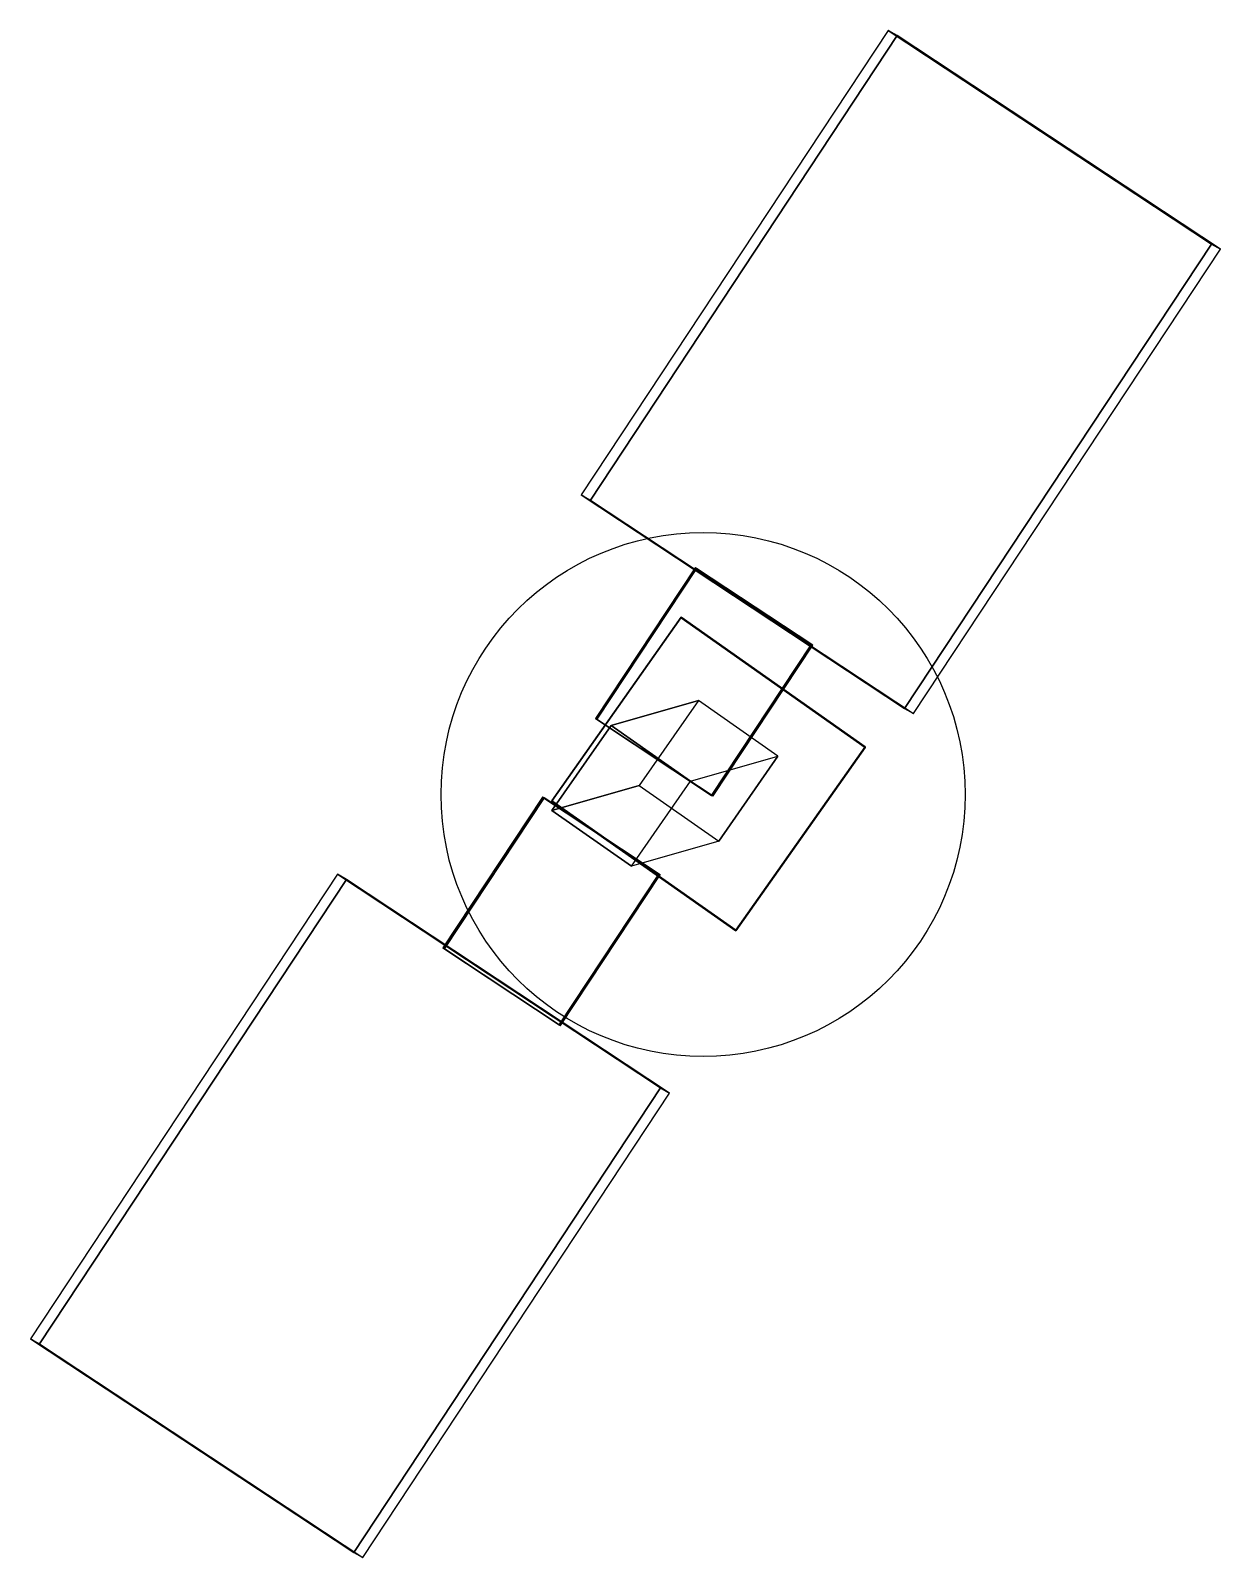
# Model space of a CAD drawing. Extents: x -114.2 to -69.3, y 65.6 to 104.4.
# Drawn here: x -114.22 to -112.838, y 102.662 to 104.436 of the extents above; entities outside this region: 7.
import ezdxf

# ---------------------------------------------------------------- set-up
doc = ezdxf.new("R2010")
doc.units = 0
doc.layers.get('0').update_dxf_attribs({"color": 254, "linetype": 'CONTINUOUS'})

msp = doc.modelspace()

# ---------------------------------------------------------------- linework, layer by layer
at = {"color": 9, "extrusion": (0.002774, 0.00443, 0.999986)}
msp.add_circle((-113.4221, 103.5744, -5.6651), 0.3043, dxfattribs=at)

# ---------------------------------------------------------------- meshes
at = {"color": 151}
mesh = msp.add_polyface(dxfattribs=at)
corners = [(-113.1944, 103.6422, 4.0484), (-112.838, 104.1815, 4.0507), (-113.5696, 103.8903, 4.0249), (-113.2133, 104.4296, 4.0272), (-113.2048, 103.6481, 4.2779), (-112.8484, 104.1874, 4.2802), (-113.5801, 103.8962, 4.2544), (-113.2237, 104.4355, 4.2567)]
mesh.append_faces([[corners[k] for k in face] for face in [(0, 1, 3, 2), (0, 1, 5, 4), (1, 3, 7, 5), (2, 3, 7, 6), (2, 0, 4, 6), (4, 5, 7, 6)]], dxfattribs={"color": 151})
mesh = msp.add_polyface(dxfattribs=at)
corners = [(-113.427, 103.5466, 4.1124), (-113.3114, 103.7216, 4.1131), (-113.562, 103.6358, 4.1096), (-113.4464, 103.8108, 4.1103), (-113.4288, 103.5473, 4.2182), (-113.3131, 103.7223, 4.2189), (-113.5637, 103.6365, 4.2154), (-113.4481, 103.8115, 4.2161)]
mesh.append_faces([[corners[k] for k in face] for face in [(0, 1, 3, 2), (0, 1, 5, 4), (1, 3, 7, 5), (2, 3, 7, 6), (2, 0, 4, 6), (4, 5, 7, 6)]], dxfattribs={"color": 151})
mesh = msp.add_polyface(dxfattribs=at)
corners = [(-113.4643, 103.7533, -4.7788), (-113.2507, 103.6029, -4.7801), (-113.6144, 103.5403, -4.7806), (-113.4008, 103.3898, -4.7819), (-113.4643, 103.7541, -4.8749), (-113.2507, 103.6037, -4.8762), (-113.6144, 103.5411, -4.8768), (-113.4008, 103.3906, -4.878)]
mesh.append_faces([[corners[k] for k in face] for face in [(0, 1, 3, 2), (0, 1, 5, 4), (1, 3, 7, 5), (2, 3, 7, 6), (2, 0, 4, 6), (4, 5, 7, 6)]], dxfattribs={"color": 151})
mesh = msp.add_polyface(dxfattribs=at)
corners = [(-113.4442, 103.6573, -4.8248), (-113.513, 103.5587, -4.8258), (-113.3518, 103.5928, -4.8239), (-113.4206, 103.4942, -4.825), (-113.5456, 103.6283, 4.2597), (-113.6144, 103.5297, 4.2586), (-113.4532, 103.5638, 4.2605), (-113.522, 103.4652, 4.2594)]
mesh.append_faces([[corners[k] for k in face] for face in [(0, 1, 3, 2), (0, 1, 5, 4), (1, 3, 7, 5), (2, 3, 7, 6), (2, 0, 4, 6), (4, 5, 7, 6)]], dxfattribs={"color": 151})
mesh = msp.add_polyface(dxfattribs=at)
corners = [(-113.6041, 103.2802, 4.1028), (-113.4884, 103.4552, 4.1035), (-113.7391, 103.3694, 4.1), (-113.6234, 103.5444, 4.1007), (-113.6058, 103.2809, 4.2086), (-113.4902, 103.4559, 4.2093), (-113.7408, 103.3701, 4.2058), (-113.6251, 103.5451, 4.2065)]
mesh.append_faces([[corners[k] for k in face] for face in [(0, 1, 3, 2), (0, 1, 5, 4), (1, 3, 7, 5), (2, 3, 7, 6), (2, 0, 4, 6), (4, 5, 7, 6)]], dxfattribs={"color": 151})
mesh = msp.add_polyface(dxfattribs=at)
corners = [(-113.8339, 102.6623, 4.0407), (-113.4776, 103.2016, 4.043), (-114.2092, 102.9103, 4.0172), (-113.8528, 103.4496, 4.0195), (-113.8443, 102.6682, 4.2702), (-113.488, 103.2075, 4.2724), (-114.2196, 102.9163, 4.2467), (-113.8632, 103.4556, 4.249)]
mesh.append_faces([[corners[k] for k in face] for face in [(0, 1, 3, 2), (0, 1, 5, 4), (1, 3, 7, 5), (2, 3, 7, 6), (2, 0, 4, 6), (4, 5, 7, 6)]], dxfattribs={"color": 151})
mesh = msp.add_polyface(dxfattribs=at)
corners = [(-71.5703, 77.0134, -5.1145), (-71.6125, 77.0622, -5.1148), (-71.6102, 76.9788, -5.1151), (-71.6524, 77.0276, -5.1154), (-71.5996, 77.0045, -2.7287), (-71.6418, 77.0533, -2.729), (-71.6395, 76.9699, -2.7293), (-71.6817, 77.0187, -2.7296)]
mesh.append_faces([[corners[k] for k in face] for face in [(0, 1, 3, 2), (0, 1, 5, 4), (1, 3, 7, 5), (2, 3, 7, 6), (2, 0, 4, 6), (4, 5, 7, 6)]], dxfattribs={"color": 151})
mesh = msp.add_polyface(dxfattribs=at)
corners = [(-70.9875, 76.3997, -3.4005), (-71.7158, 77.0313, -3.7376), (-70.9821, 76.4014, -3.781), (-71.7328, 77.0327, -2.9452), (-71.014, 76.4096, -2.6309), (-71.7363, 77.0321, -2.7283), (-71.7446, 77.0373, -2.6168), (-71.1686, 76.5415, -2.5694), (-71.6428, 76.9492, -2.5831), (-71.5383, 76.8589, -2.553), (-71.3685, 76.712, -2.4958)]
mesh.append_faces([[corners[k] for k in face] for face in [(0, 1, 2), (1, 0, 3), (3, 0, 4), (3, 4, 5), (5, 4, 6), (6, 4, 7), (6, 7, 8), (8, 7, 9), (9, 7, 10)]], dxfattribs={"color": 151})
mesh = msp.add_polyface(dxfattribs=at)
corners = [(-70.9986, 76.5063, -5.2102), (-71.0408, 76.5551, -5.2106), (-71.0386, 76.4718, -5.2109), (-71.0807, 76.5206, -5.2112), (-71.0299, 76.4969, -2.6655), (-71.0721, 76.5456, -2.6658), (-71.0698, 76.4623, -2.6661), (-71.112, 76.5111, -2.6665)]
mesh.append_faces([[corners[k] for k in face] for face in [(0, 1, 3, 2), (0, 1, 5, 4), (1, 3, 7, 5), (2, 3, 7, 6), (2, 0, 4, 6), (4, 5, 7, 6)]], dxfattribs={"color": 151})
mesh = msp.add_polyface(dxfattribs=at)
corners = [(-69.7642, 65.8786, 3.2895), (-70.0572, 66.3957, 3.2901), (-69.4338, 66.0659, 3.2929), (-69.7269, 66.583, 3.2935), (-69.7626, 65.8797, 3.0784), (-70.0557, 66.3968, 3.0791), (-69.4322, 66.067, 3.0819), (-69.7253, 66.5841, 3.0825)]
mesh.append_faces([[corners[k] for k in face] for face in [(0, 1, 3, 2), (0, 1, 5, 4), (1, 3, 7, 5), (2, 3, 7, 6), (2, 0, 4, 6), (4, 5, 7, 6)]], dxfattribs={"color": 151})
mesh = msp.add_polyface(dxfattribs=at)
corners = [(-69.4519, 66.0127, -4.2711), (-69.288, 65.7477, -4.2685), (-69.7161, 65.8493, -4.2667), (-69.5521, 65.5844, -4.2641), (-69.4526, 66.0115, -4.3551), (-69.2887, 65.7465, -4.3526), (-69.7167, 65.8481, -4.3507), (-69.5528, 65.5831, -4.3481)]
mesh.append_faces([[corners[k] for k in face] for face in [(0, 1, 3, 2), (0, 1, 5, 4), (1, 3, 7, 5), (2, 3, 7, 6), (2, 0, 4, 6), (4, 5, 7, 6)]], dxfattribs={"color": 151})
mesh = msp.add_polyface(dxfattribs=at)
corners = [(-69.5721, 65.8436, 3.2772), (-69.6307, 65.947, 3.2773), (-69.4637, 65.905, 3.2783), (-69.5223, 66.0084, 3.2784), (-69.5712, 65.8442, 3.1531), (-69.6298, 65.9477, 3.1532), (-69.4628, 65.9057, 3.1542), (-69.5214, 66.0091, 3.1543)]
mesh.append_faces([[corners[k] for k in face] for face in [(0, 1, 3, 2), (0, 1, 5, 4), (1, 3, 7, 5), (2, 3, 7, 6), (2, 0, 4, 6), (4, 5, 7, 6)]], dxfattribs={"color": 151})
mesh = msp.add_polyface(dxfattribs=at)
corners = [(-69.5195, 65.7048, -4.3036), (-69.4052, 65.7696, -4.304), (-69.5836, 65.8178, -4.3039), (-69.4694, 65.8826, -4.3043), (-69.5112, 65.7319, 3.39), (-69.397, 65.7967, 3.3896), (-69.5754, 65.845, 3.3896), (-69.4612, 65.9098, 3.3893)]
mesh.append_faces([[corners[k] for k in face] for face in [(0, 1, 3, 2), (0, 1, 5, 4), (1, 3, 7, 5), (2, 3, 7, 6), (2, 0, 4, 6), (4, 5, 7, 6)]], dxfattribs={"color": 151})

doc.saveas('drawing.dxf')
